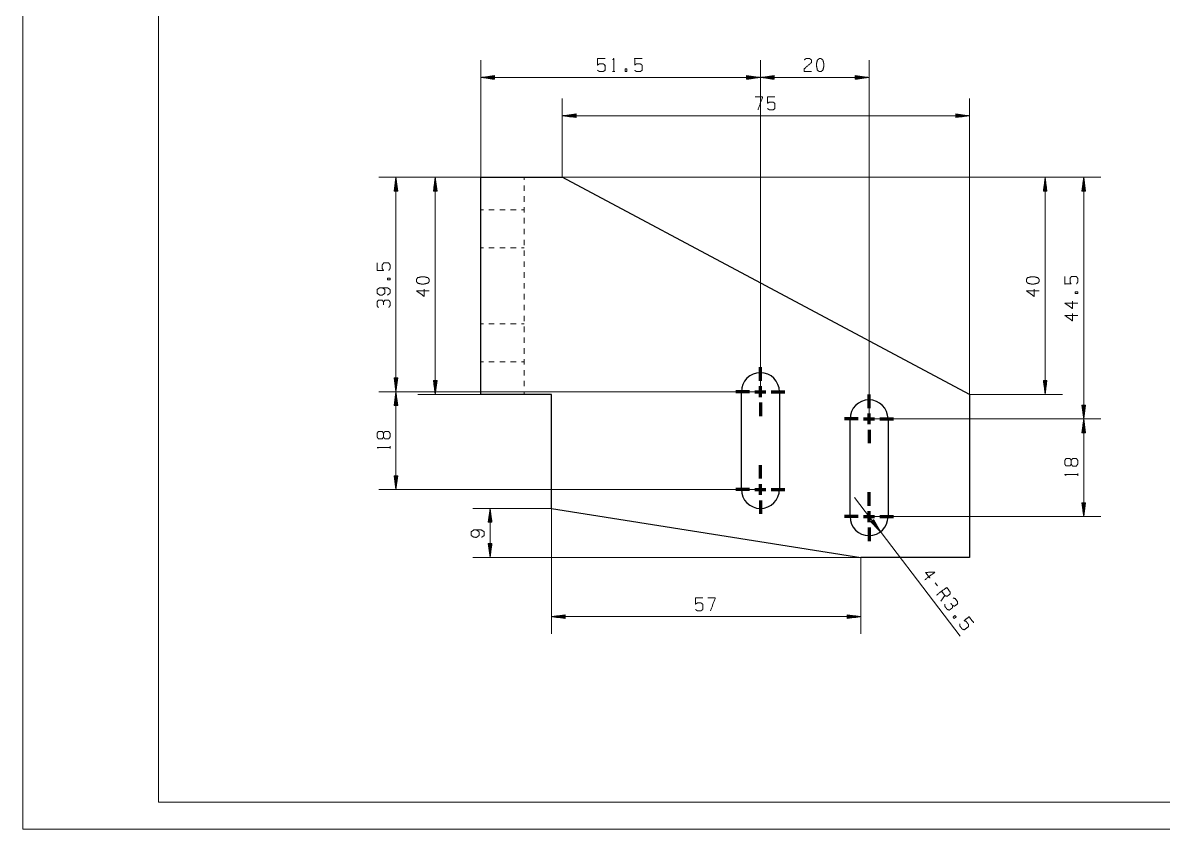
# Model space of a CAD drawing. Header units: millimetres. Extents: x 0 to 420, y 0 to 297.
# Drawn here: x 0 to 210, y 0 to 148.5 of the extents above; entities that cross this region are included whole.
import ezdxf

# ---------------------------------------------------------------- set-up
doc = ezdxf.new("R2010")
doc.units = ezdxf.units.MM
doc.layers.add('1', color=7, linetype='Continuous', true_color=0xffffff)

msp = doc.modelspace()

# ---------------------------------------------------------------- linework, layer by layer
at = {"layer": '1', "color": 132, "linetype": 'Continuous', "lineweight": 18}
for p, q in [((0, 297), (0, 0)), ((25, 292), (25, 5)), ((25, 5), (415, 5)), ((0, 0), (420, 0))]:
    msp.add_line(p, q, dxfattribs=at)
at = {"layer": '1', "color": 13, "linetype": 'Continuous', "lineweight": 18}
for p, q in [((84.33, 120.06), (84.33, 141.61)), ((135.83, 85.06), (135.83, 141.61)), ((135.83, 80.56), (135.83, 141.61)), ((155.83, 75.56), (155.83, 141.61)), ((86.87, 138.77), (84.33, 138.43)), ((86.87, 138.61), (85.68, 138.61)), ((86.87, 138.66), (86.07, 138.66)), ((86.87, 138.71), (86.45, 138.71)), ((86.87, 138.76), (86.84, 138.76)), ((86.87, 138.76), (86.84, 138.76)), ((86.87, 138.1), (86.87, 138.77)), ((133.29, 138.77), (133.29, 138.1)), ((135.83, 138.43), (133.29, 138.77)), ((133.29, 138.76), (133.32, 138.76)), ((133.29, 138.76), (133.32, 138.76)), ((133.29, 138.71), (133.71, 138.71)), ((133.29, 138.66), (134.1, 138.66)), ((133.29, 138.61), (134.48, 138.61)), ((138.37, 138.77), (135.83, 138.43)), ((138.37, 138.61), (137.18, 138.61)), ((138.37, 138.66), (137.57, 138.66)), ((138.37, 138.71), (137.95, 138.71)), ((138.37, 138.76), (138.34, 138.76)), ((138.37, 138.76), (138.34, 138.76)), ((138.37, 138.1), (138.37, 138.77)), ((153.29, 138.77), (153.29, 138.1)), ((155.83, 138.43), (153.29, 138.77)), ((153.29, 138.76), (153.32, 138.76)), ((153.29, 138.76), (153.32, 138.76)), ((153.29, 138.71), (153.71, 138.71)), ((153.29, 138.66), (154.1, 138.66)), ((153.29, 138.61), (154.48, 138.61)), ((84.33, 138.43), (86.87, 138.1)), ((135.83, 138.43), (84.33, 138.43)), ((86.87, 138.46), (84.52, 138.46)), ((86.87, 138.41), (84.52, 138.41)), ((86.87, 138.51), (84.91, 138.51)), ((86.87, 138.36), (84.91, 138.36)), ((86.87, 138.56), (85.3, 138.56)), ((86.87, 138.31), (85.3, 138.31)), ((86.87, 138.25), (85.68, 138.25)), ((86.87, 138.2), (86.07, 138.2)), ((86.87, 138.15), (86.45, 138.15)), ((86.87, 138.1), (86.84, 138.1)), ((86.87, 138.1), (86.84, 138.1)), ((133.29, 138.56), (134.87, 138.56)), ((133.29, 138.51), (135.25, 138.51)), ((133.29, 138.46), (135.64, 138.46)), ((133.29, 138.1), (135.83, 138.43)), ((133.29, 138.41), (135.64, 138.41)), ((133.29, 138.36), (135.25, 138.36)), ((133.29, 138.31), (134.87, 138.31)), ((133.29, 138.25), (134.48, 138.25)), ((133.29, 138.2), (134.1, 138.2)), ((133.29, 138.15), (133.71, 138.15)), ((133.29, 138.1), (133.32, 138.1)), ((133.29, 138.1), (133.32, 138.1)), ((135.83, 138.43), (138.37, 138.1)), ((155.83, 138.43), (135.83, 138.43)), ((138.37, 138.46), (136.02, 138.46)), ((138.37, 138.41), (136.02, 138.41)), ((138.37, 138.51), (136.41, 138.51)), ((138.37, 138.36), (136.41, 138.36)), ((138.37, 138.56), (136.8, 138.56)), ((138.37, 138.31), (136.8, 138.31)), ((138.37, 138.25), (137.18, 138.25)), ((138.37, 138.2), (137.57, 138.2)), ((138.37, 138.15), (137.95, 138.15)), ((138.37, 138.1), (138.34, 138.1)), ((138.37, 138.1), (138.34, 138.1)), ((153.29, 138.56), (154.87, 138.56)), ((153.29, 138.51), (155.25, 138.51)), ((153.29, 138.46), (155.64, 138.46)), ((153.29, 138.1), (155.83, 138.43)), ((153.29, 138.41), (155.64, 138.41)), ((153.29, 138.36), (155.25, 138.36)), ((153.29, 138.31), (154.87, 138.31)), ((153.29, 138.25), (154.48, 138.25)), ((153.29, 138.2), (154.1, 138.2)), ((153.29, 138.15), (153.71, 138.15)), ((153.29, 138.1), (153.32, 138.1)), ((153.29, 138.1), (153.32, 138.1)), ((99.33, 120.06), (99.33, 134.56)), ((174.33, 80.06), (174.33, 134.56)), ((101.87, 131.72), (99.33, 131.38)), ((99.33, 131.38), (101.87, 131.05)), ((99.33, 131.38), (174.33, 131.38)), ((101.87, 131.41), (99.52, 131.41)), ((101.87, 131.36), (99.52, 131.36)), ((101.87, 131.46), (99.91, 131.46)), ((101.87, 131.31), (99.91, 131.31)), ((101.87, 131.51), (100.3, 131.51)), ((101.87, 131.26), (100.3, 131.26)), ((101.87, 131.56), (100.68, 131.56)), ((101.87, 131.21), (100.68, 131.21)), ((101.87, 131.61), (101.07, 131.61)), ((101.87, 131.16), (101.07, 131.16)), ((101.87, 131.66), (101.45, 131.66)), ((101.87, 131.11), (101.45, 131.11)), ((101.87, 131.71), (101.84, 131.71)), ((101.87, 131.71), (101.84, 131.71)), ((101.87, 131.05), (101.84, 131.05)), ((101.87, 131.05), (101.84, 131.05)), ((101.87, 131.05), (101.87, 131.72)), ((171.79, 131.72), (171.79, 131.05)), ((174.33, 131.38), (171.79, 131.72)), ((171.79, 131.71), (171.82, 131.71)), ((171.79, 131.71), (171.82, 131.71)), ((171.79, 131.66), (172.21, 131.66)), ((171.79, 131.61), (172.6, 131.61)), ((171.79, 131.56), (172.98, 131.56)), ((171.79, 131.51), (173.37, 131.51)), ((171.79, 131.46), (173.75, 131.46)), ((171.79, 131.41), (174.14, 131.41)), ((171.79, 131.05), (174.33, 131.38)), ((171.79, 131.36), (174.14, 131.36)), ((171.79, 131.31), (173.75, 131.31)), ((171.79, 131.26), (173.37, 131.26)), ((171.79, 131.21), (172.98, 131.21)), ((171.79, 131.16), (172.6, 131.16)), ((171.79, 131.11), (172.21, 131.11)), ((171.79, 131.05), (171.82, 131.05)), ((171.79, 131.05), (171.82, 131.05)), ((84.33, 120.06), (65.54, 120.06)), ((68.71, 120.06), (68.38, 117.52)), ((68.69, 117.52), (68.69, 119.87)), ((69.05, 117.52), (68.71, 120.06)), ((68.71, 80.56), (68.71, 120.06)), ((68.74, 117.52), (68.74, 119.87)), ((84.33, 120.06), (72.77, 120.06)), ((75.94, 120.06), (75.61, 117.52)), ((75.92, 117.52), (75.92, 119.87)), ((76.28, 117.52), (75.94, 120.06)), ((75.94, 120.06), (75.94, 80.06)), ((75.97, 117.52), (75.97, 119.87)), ((97.33, 120.06), (198.53, 120.06)), ((99.33, 120.06), (191.44, 120.06)), ((188.26, 120.06), (187.93, 117.52)), ((188.24, 117.52), (188.24, 119.87)), ((188.6, 117.52), (188.26, 120.06)), ((188.26, 120.06), (188.26, 80.06)), ((188.29, 117.52), (188.29, 119.87)), ((195.36, 120.06), (195.02, 117.52)), ((195.33, 117.52), (195.33, 119.87)), ((195.69, 117.52), (195.36, 120.06)), ((195.36, 75.56), (195.36, 120.06)), ((195.38, 117.52), (195.38, 119.87)), ((68.44, 117.52), (68.44, 117.94)), ((68.49, 117.52), (68.49, 118.33)), ((68.54, 117.52), (68.54, 118.71)), ((68.59, 117.52), (68.59, 119.1)), ((68.64, 117.52), (68.64, 119.48)), ((68.79, 117.52), (68.79, 119.48)), ((68.84, 117.52), (68.84, 119.1)), ((68.89, 117.52), (68.89, 118.71)), ((68.94, 117.52), (68.94, 118.33)), ((68.99, 117.52), (68.99, 117.94)), ((75.66, 117.52), (75.66, 117.94)), ((75.72, 117.52), (75.72, 118.33)), ((75.77, 117.52), (75.77, 118.71)), ((75.82, 117.52), (75.82, 119.1)), ((75.87, 117.52), (75.87, 119.48)), ((76.02, 117.52), (76.02, 119.48)), ((76.07, 117.52), (76.07, 119.1)), ((76.12, 117.52), (76.12, 118.71)), ((76.17, 117.52), (76.17, 118.33)), ((76.22, 117.52), (76.22, 117.94)), ((187.98, 117.52), (187.98, 117.94)), ((188.03, 117.52), (188.03, 118.33)), ((188.09, 117.52), (188.09, 118.71)), ((188.14, 117.52), (188.14, 119.1)), ((188.19, 117.52), (188.19, 119.48)), ((188.34, 117.52), (188.34, 119.48)), ((188.39, 117.52), (188.39, 119.1)), ((188.44, 117.52), (188.44, 118.71)), ((188.49, 117.52), (188.49, 118.33)), ((188.54, 117.52), (188.54, 117.94)), ((195.08, 117.52), (195.08, 117.94)), ((195.13, 117.52), (195.13, 118.33)), ((195.18, 117.52), (195.18, 118.71)), ((195.23, 117.52), (195.23, 119.1)), ((195.28, 117.52), (195.28, 119.48)), ((195.43, 117.52), (195.43, 119.48)), ((195.48, 117.52), (195.48, 119.1)), ((195.53, 117.52), (195.53, 118.71)), ((195.58, 117.52), (195.58, 118.33)), ((195.63, 117.52), (195.63, 117.94)), ((68.38, 117.52), (68.38, 117.55)), ((68.38, 117.52), (68.38, 117.55)), ((68.38, 117.52), (69.05, 117.52)), ((69.05, 117.52), (69.05, 117.55)), ((69.05, 117.52), (69.05, 117.55)), ((75.61, 117.52), (75.61, 117.55)), ((75.61, 117.52), (75.61, 117.55)), ((75.61, 117.52), (76.28, 117.52)), ((76.27, 117.52), (76.27, 117.55)), ((76.27, 117.52), (76.27, 117.55)), ((187.93, 117.52), (187.93, 117.55)), ((187.93, 117.52), (187.93, 117.55)), ((187.93, 117.52), (188.6, 117.52)), ((188.59, 117.52), (188.59, 117.55)), ((188.59, 117.52), (188.59, 117.55)), ((195.02, 117.52), (195.69, 117.52)), ((195.03, 117.52), (195.03, 117.55)), ((195.03, 117.52), (195.03, 117.55)), ((195.69, 117.52), (195.69, 117.55)), ((195.69, 117.52), (195.69, 117.55)), ((68.38, 83.1), (68.38, 83.07)), ((68.38, 83.1), (68.38, 83.07)), ((68.38, 83.1), (68.71, 80.56)), ((69.05, 83.1), (68.38, 83.1)), ((68.44, 83.1), (68.44, 82.68)), ((68.49, 83.1), (68.49, 82.3)), ((68.54, 83.1), (68.54, 81.91)), ((68.59, 83.1), (68.59, 81.53)), ((68.64, 83.1), (68.64, 81.14)), ((68.69, 83.1), (68.69, 80.76)), ((68.71, 80.56), (69.05, 83.1)), ((68.74, 83.1), (68.74, 80.76)), ((68.79, 83.1), (68.79, 81.14)), ((68.84, 83.1), (68.84, 81.53)), ((68.89, 83.1), (68.89, 81.91)), ((68.94, 83.1), (68.94, 82.3)), ((68.99, 83.1), (68.99, 82.68)), ((69.05, 83.1), (69.05, 83.07)), ((69.05, 83.1), (69.05, 83.07)), ((75.61, 82.6), (75.61, 82.57)), ((75.61, 82.6), (75.61, 82.57)), ((75.61, 82.6), (75.94, 80.06)), ((76.28, 82.6), (75.61, 82.6)), ((75.66, 82.6), (75.66, 82.18)), ((75.72, 82.6), (75.72, 81.8)), ((75.77, 82.6), (75.77, 81.41)), ((75.82, 82.6), (75.82, 81.03)), ((75.87, 82.6), (75.87, 80.64)), ((75.92, 82.6), (75.92, 80.26)), ((75.94, 80.06), (76.28, 82.6)), ((75.97, 82.6), (75.97, 80.26)), ((76.02, 82.6), (76.02, 80.64)), ((76.07, 82.6), (76.07, 81.03)), ((76.12, 82.6), (76.12, 81.41)), ((76.17, 82.6), (76.17, 81.8)), ((76.22, 82.6), (76.22, 82.18)), ((76.27, 82.6), (76.27, 82.57)), ((76.27, 82.6), (76.27, 82.57)), ((187.93, 82.6), (187.93, 82.57)), ((187.93, 82.6), (187.93, 82.57)), ((187.93, 82.6), (188.26, 80.06)), ((188.6, 82.6), (187.93, 82.6)), ((187.98, 82.6), (187.98, 82.18)), ((188.03, 82.6), (188.03, 81.8)), ((188.09, 82.6), (188.09, 81.41)), ((188.14, 82.6), (188.14, 81.03)), ((188.19, 82.6), (188.19, 80.64)), ((188.24, 82.6), (188.24, 80.26)), ((188.26, 80.06), (188.6, 82.6)), ((188.29, 82.6), (188.29, 80.26)), ((188.34, 82.6), (188.34, 80.64)), ((188.39, 82.6), (188.39, 81.03)), ((188.44, 82.6), (188.44, 81.41)), ((188.49, 82.6), (188.49, 81.8)), ((188.54, 82.6), (188.54, 82.18)), ((188.59, 82.6), (188.59, 82.57)), ((188.59, 82.6), (188.59, 82.57)), ((131.33, 80.56), (65.54, 80.56)), ((135.83, 80.56), (65.54, 80.56)), ((68.71, 80.56), (68.38, 78.02)), ((68.64, 78.02), (68.64, 79.98)), ((68.69, 78.02), (68.69, 80.37)), ((69.05, 78.02), (68.71, 80.56)), ((68.71, 62.56), (68.71, 80.56)), ((68.74, 78.02), (68.74, 80.37)), ((68.79, 78.02), (68.79, 79.98)), ((84.33, 80.06), (72.77, 80.06)), ((174.33, 80.06), (191.44, 80.06)), ((68.38, 78.02), (68.38, 78.05)), ((68.38, 78.02), (68.38, 78.05)), ((68.38, 78.02), (69.05, 78.02)), ((68.44, 78.02), (68.44, 78.44)), ((68.49, 78.02), (68.49, 78.83)), ((68.54, 78.02), (68.54, 79.21)), ((68.59, 78.02), (68.59, 79.6)), ((68.84, 78.02), (68.84, 79.6)), ((68.89, 78.02), (68.89, 79.21)), ((68.94, 78.02), (68.94, 78.83)), ((68.99, 78.02), (68.99, 78.44)), ((69.05, 78.02), (69.05, 78.05)), ((69.05, 78.02), (69.05, 78.05)), ((195.02, 78.1), (195.36, 75.56)), ((195.69, 78.1), (195.02, 78.1)), ((195.03, 78.1), (195.03, 78.07)), ((195.03, 78.1), (195.03, 78.07)), ((195.08, 78.1), (195.08, 77.68)), ((195.13, 78.1), (195.13, 77.3)), ((195.18, 78.1), (195.18, 76.91)), ((195.23, 78.1), (195.23, 76.53)), ((195.28, 78.1), (195.28, 76.14)), ((195.33, 78.1), (195.33, 75.76)), ((195.36, 75.56), (195.69, 78.1)), ((195.38, 78.1), (195.38, 75.76)), ((195.43, 78.1), (195.43, 76.14)), ((195.48, 78.1), (195.48, 76.53)), ((195.53, 78.1), (195.53, 76.91)), ((195.58, 78.1), (195.58, 77.3)), ((195.63, 78.1), (195.63, 77.68)), ((195.69, 78.1), (195.69, 78.07)), ((195.69, 78.1), (195.69, 78.07)), ((155.83, 75.56), (198.53, 75.56)), ((160.33, 75.56), (198.53, 75.56)), ((195.36, 75.56), (195.02, 73.02)), ((195.13, 73.02), (195.13, 73.83)), ((195.18, 73.02), (195.18, 74.21)), ((195.23, 73.02), (195.23, 74.6)), ((195.28, 73.02), (195.28, 74.98)), ((195.33, 73.02), (195.33, 75.37)), ((195.69, 73.02), (195.36, 75.56)), ((195.36, 57.56), (195.36, 75.56)), ((195.38, 73.02), (195.38, 75.37)), ((195.43, 73.02), (195.43, 74.98)), ((195.48, 73.02), (195.48, 74.6)), ((195.53, 73.02), (195.53, 74.21)), ((195.58, 73.02), (195.58, 73.83)), ((195.02, 73.02), (195.69, 73.02)), ((195.03, 73.02), (195.03, 73.05)), ((195.03, 73.02), (195.03, 73.05)), ((195.08, 73.02), (195.08, 73.44)), ((195.63, 73.02), (195.63, 73.44)), ((195.69, 73.02), (195.69, 73.05)), ((195.69, 73.02), (195.69, 73.05)), ((68.38, 65.1), (68.38, 65.07)), ((68.38, 65.1), (68.38, 65.07)), ((68.38, 65.1), (68.71, 62.56)), ((69.05, 65.1), (68.38, 65.1)), ((68.44, 65.1), (68.44, 64.68)), ((68.49, 65.1), (68.49, 64.3)), ((68.54, 65.1), (68.54, 63.91)), ((68.59, 65.1), (68.59, 63.53)), ((68.64, 65.1), (68.64, 63.14)), ((68.69, 65.1), (68.69, 62.76)), ((68.71, 62.56), (69.05, 65.1)), ((68.74, 65.1), (68.74, 62.76)), ((68.79, 65.1), (68.79, 63.14)), ((68.84, 65.1), (68.84, 63.53)), ((68.89, 65.1), (68.89, 63.91)), ((68.94, 65.1), (68.94, 64.3)), ((68.99, 65.1), (68.99, 64.68)), ((69.05, 65.1), (69.05, 65.07)), ((69.05, 65.1), (69.05, 65.07)), ((135.83, 62.56), (65.54, 62.56)), ((153.14, 61.09), (172.59, 35.57)), ((97.33, 59.06), (82.88, 59.06)), ((86.06, 59.06), (85.72, 56.52)), ((86.03, 56.52), (86.03, 58.87)), ((86.39, 56.52), (86.06, 59.06)), ((86.06, 59.06), (86.06, 50.06)), ((86.08, 56.52), (86.08, 58.87)), ((97.33, 59.06), (97.33, 35.96)), ((195.02, 60.1), (195.36, 57.56)), ((195.69, 60.1), (195.02, 60.1)), ((195.03, 60.1), (195.03, 60.07)), ((195.03, 60.1), (195.03, 60.07)), ((195.08, 60.1), (195.08, 59.68)), ((195.13, 60.1), (195.13, 59.3)), ((195.18, 60.1), (195.18, 58.91)), ((195.23, 60.1), (195.23, 58.53)), ((195.28, 60.1), (195.28, 58.14)), ((195.33, 60.1), (195.33, 57.76)), ((195.36, 57.56), (195.69, 60.1)), ((195.38, 60.1), (195.38, 57.76)), ((195.43, 60.1), (195.43, 58.14)), ((195.48, 60.1), (195.48, 58.53)), ((195.53, 60.1), (195.53, 58.91)), ((195.58, 60.1), (195.58, 59.3)), ((195.63, 60.1), (195.63, 59.68)), ((195.69, 60.1), (195.69, 60.07)), ((195.69, 60.1), (195.69, 60.07)), ((85.78, 56.52), (85.78, 56.94)), ((85.83, 56.52), (85.83, 57.33)), ((85.88, 56.52), (85.88, 57.71)), ((85.93, 56.52), (85.93, 58.1)), ((85.98, 56.52), (85.98, 58.48)), ((86.13, 56.52), (86.13, 58.48)), ((86.18, 56.52), (86.18, 58.1)), ((86.23, 56.52), (86.23, 57.71)), ((86.29, 56.52), (86.29, 57.33)), ((86.34, 56.52), (86.34, 56.94)), ((155.83, 57.56), (198.53, 57.56)), ((156.68, 57), (156.15, 56.6)), ((156.31, 56.72), (157.27, 55.47)), ((156.35, 56.75), (157.54, 55.19)), ((156.39, 56.78), (157.82, 54.92)), ((156.43, 56.81), (157.86, 54.95)), ((156.47, 56.85), (157.66, 55.29)), ((156.51, 56.88), (157.47, 55.62)), ((156.56, 56.91), (157.28, 55.96)), ((156.6, 56.94), (157.08, 56.3)), ((156.64, 56.97), (156.89, 56.64)), ((156.68, 57), (156.7, 56.97)), ((156.68, 57), (156.7, 56.97)), ((157.95, 54.78), (156.68, 57)), ((85.72, 56.52), (86.39, 56.52)), ((85.73, 56.52), (85.73, 56.55)), ((85.73, 56.52), (85.73, 56.55)), ((86.39, 56.52), (86.39, 56.55)), ((86.39, 56.52), (86.39, 56.55)), ((156.15, 56.6), (156.17, 56.57)), ((156.15, 56.6), (156.17, 56.57)), ((156.15, 56.6), (157.95, 54.78)), ((156.19, 56.63), (156.44, 56.3)), ((156.23, 56.66), (156.72, 56.02)), ((156.27, 56.69), (156.99, 55.75)), ((85.72, 52.6), (86.06, 50.06)), ((86.39, 52.6), (85.72, 52.6)), ((85.73, 52.6), (85.73, 52.57)), ((85.73, 52.6), (85.73, 52.57)), ((85.78, 52.6), (85.78, 52.18)), ((85.83, 52.6), (85.83, 51.8)), ((85.88, 52.6), (85.88, 51.41)), ((85.93, 52.6), (85.93, 51.03)), ((85.98, 52.6), (85.98, 50.64)), ((86.03, 52.6), (86.03, 50.26)), ((86.06, 50.06), (86.39, 52.6)), ((86.08, 52.6), (86.08, 50.26)), ((86.13, 52.6), (86.13, 50.64)), ((86.18, 52.6), (86.18, 51.03)), ((86.23, 52.6), (86.23, 51.41)), ((86.29, 52.6), (86.29, 51.8)), ((86.34, 52.6), (86.34, 52.18)), ((86.39, 52.6), (86.39, 52.57)), ((86.39, 52.6), (86.39, 52.57)), ((154.33, 50.06), (82.88, 50.06)), ((154.33, 50.06), (154.33, 35.96)), ((99.87, 39.47), (97.33, 39.14)), ((97.33, 39.14), (99.87, 38.8)), ((97.33, 39.14), (154.33, 39.14)), ((99.87, 39.16), (97.52, 39.16)), ((99.87, 39.11), (97.52, 39.11)), ((99.87, 39.21), (97.91, 39.21)), ((99.87, 39.06), (97.91, 39.06)), ((99.87, 39.27), (98.3, 39.27)), ((99.87, 39.01), (98.3, 39.01)), ((99.87, 39.32), (98.68, 39.32)), ((99.87, 38.96), (98.68, 38.96)), ((99.87, 39.37), (99.07, 39.37)), ((99.87, 38.91), (99.07, 38.91)), ((99.87, 39.42), (99.45, 39.42)), ((99.87, 38.86), (99.45, 38.86)), ((99.87, 39.47), (99.84, 39.47)), ((99.87, 39.47), (99.84, 39.47)), ((99.87, 38.81), (99.84, 38.81)), ((99.87, 38.81), (99.84, 38.81)), ((99.87, 38.8), (99.87, 39.47)), ((151.79, 39.47), (151.82, 39.47)), ((151.79, 39.47), (151.82, 39.47)), ((151.79, 39.47), (151.79, 38.8)), ((154.33, 39.14), (151.79, 39.47)), ((151.79, 39.42), (152.21, 39.42)), ((151.79, 39.37), (152.6, 39.37)), ((151.79, 39.32), (152.98, 39.32)), ((151.79, 39.27), (153.37, 39.27)), ((151.79, 39.21), (153.75, 39.21)), ((151.79, 39.16), (154.14, 39.16)), ((151.79, 38.8), (154.33, 39.14)), ((151.79, 39.11), (154.14, 39.11)), ((151.79, 39.06), (153.75, 39.06)), ((151.79, 39.01), (153.37, 39.01)), ((151.79, 38.96), (152.98, 38.96)), ((151.79, 38.91), (152.6, 38.91)), ((151.79, 38.86), (152.21, 38.86)), ((151.79, 38.81), (151.82, 38.81)), ((151.79, 38.81), (151.82, 38.81))]:
    msp.add_line(p, q, dxfattribs=at)
at = {"layer": '1', "color": 95, "linetype": 'Continuous', "lineweight": 18}
for p, q in [((108.6, 139.52), (109.02, 139.52)), ((67.62, 70.08), (67.62, 70.51)), ((194.26, 65.08), (194.26, 65.51)), ((168.43, 44.82), (168.02, 45.36)), ((169.06, 42.02), (169.81, 43.01))]:
    msp.add_line(p, q, dxfattribs=at)
at = {"layer": '1', "color": 30, "linetype": 'Continuous', "lineweight": 25}
for p, q in [((84.33, 80.06), (84.33, 120.06)), ((97.33, 120.06), (99.33, 120.06)), ((174.33, 80.06), (99.33, 120.06)), ((97.33, 59.06), (97.33, 80.06)), ((132.33, 62.56), (132.33, 80.56)), ((139.33, 80.56), (139.33, 62.56)), ((174.33, 80.06), (174.33, 50.06)), ((152.33, 57.56), (152.33, 75.56)), ((159.33, 75.56), (159.33, 57.56)), ((97.33, 59.06), (154.33, 50.06)), ((174.33, 50.06), (154.33, 50.06))]:
    msp.add_line(p, q, dxfattribs=at)
at = {"layer": '1', "color": 43, "linetype": 'Continuous', "lineweight": 18}
for p, q in [((92.33, 120.06), (92.33, 119.56)), ((92.33, 118.56), (92.33, 117.56)), ((92.33, 116.56), (92.33, 115.56)), ((84.83, 114.06), (84.33, 114.06)), ((86.83, 114.06), (85.83, 114.06)), ((88.83, 114.06), (87.83, 114.06)), ((90.83, 114.06), (89.83, 114.06)), ((92.33, 114.06), (91.83, 114.06)), ((92.33, 114.56), (92.33, 113.56)), ((92.33, 112.56), (92.33, 111.56)), ((92.33, 110.56), (92.33, 109.56)), ((92.33, 108.56), (92.33, 107.56)), ((84.33, 107.06), (84.83, 107.06)), ((85.83, 107.06), (86.83, 107.06)), ((87.83, 107.06), (88.83, 107.06)), ((89.83, 107.06), (90.83, 107.06)), ((91.83, 107.06), (92.33, 107.06)), ((92.33, 106.56), (92.33, 105.56)), ((92.33, 104.56), (92.33, 103.56)), ((92.33, 102.56), (92.33, 101.56)), ((92.33, 100.56), (92.33, 99.56)), ((92.33, 98.56), (92.33, 97.56)), ((92.33, 96.56), (92.33, 95.56)), ((92.33, 94.56), (92.33, 93.56)), ((84.83, 93.06), (84.33, 93.06)), ((86.83, 93.06), (85.83, 93.06)), ((88.83, 93.06), (87.83, 93.06)), ((90.83, 93.06), (89.83, 93.06)), ((92.33, 93.06), (91.83, 93.06)), ((92.33, 92.56), (92.33, 91.56)), ((92.33, 90.56), (92.33, 89.56)), ((92.33, 88.56), (92.33, 87.56)), ((92.33, 86.56), (92.33, 85.56)), ((84.33, 86.06), (84.83, 86.06)), ((85.83, 86.06), (86.83, 86.06)), ((87.83, 86.06), (88.83, 86.06)), ((89.83, 86.06), (90.83, 86.06)), ((91.83, 86.06), (92.33, 86.06)), ((92.33, 84.56), (92.33, 83.56)), ((92.33, 82.56), (92.33, 81.56)), ((92.33, 80.56), (92.33, 80.06))]:
    msp.add_line(p, q, dxfattribs=at)
at = {"layer": '1', "color": 252, "linetype": 'Continuous', "lineweight": 70}
for p, q in [((135.83, 82.56), (135.83, 85.06)), ((133.83, 80.56), (131.33, 80.56)), ((134.83, 80.56), (136.83, 80.56)), ((135.83, 79.56), (135.83, 81.56)), ((137.83, 80.56), (140.33, 80.56)), ((155.83, 77.56), (155.83, 80.06)), ((135.83, 78.56), (135.83, 76.06)), ((155.83, 74.56), (155.83, 76.56)), ((153.83, 75.56), (151.33, 75.56)), ((154.83, 75.56), (156.83, 75.56)), ((155.83, 73.56), (155.83, 71.06)), ((157.83, 75.56), (160.33, 75.56)), ((135.83, 64.56), (135.83, 67.06)), ((135.83, 61.56), (135.83, 63.56)), ((133.83, 62.56), (131.33, 62.56)), ((134.83, 62.56), (136.83, 62.56)), ((137.83, 62.56), (140.33, 62.56)), ((155.83, 59.56), (155.83, 62.06)), ((135.83, 60.56), (135.83, 58.06)), ((153.83, 57.56), (151.33, 57.56)), ((154.83, 57.56), (156.83, 57.56)), ((155.83, 56.56), (155.83, 58.56)), ((157.83, 57.56), (160.33, 57.56)), ((155.83, 55.56), (155.83, 53.06))]:
    msp.add_line(p, q, dxfattribs=at)
at = {"layer": '1', "color": 30, "linetype": 'Continuous', "lineweight": 25}
for centre, start, end in [((135.83, 80.56), 0, 180), ((155.83, 75.56), 0, 180), ((135.83, 62.56), 180, 0), ((155.83, 57.56), 180, 0)]:
    msp.add_arc(centre, 3.5, start, end, dxfattribs=at)
at = {"layer": '1', "color": 95, "linetype": 'Continuous', "lineweight": 18}
for points, knots in [([(105.85, 139.75), (106.18, 139.52), (106.87, 139.52), (107.21, 139.75), (107.21, 140.7), (106.87, 140.95), (106.18, 140.95), (105.85, 140.72), (105.85, 141.9), (107.21, 141.9)], [0, 0, 0.062228, 0.168343, 0.230571, 0.376816, 0.441265, 0.547381, 0.609609, 0.79049, 1, 1]), ([(108.67, 141.7), (108.81, 141.9), (108.81, 139.52)], [0, 0, 0.093489, 1, 1]), ([(112.68, 139.75), (113.01, 139.52), (113.7, 139.52), (114.04, 139.75), (114.04, 140.7), (113.7, 140.95), (113.01, 140.95), (112.68, 140.72), (112.68, 141.9), (114.04, 141.9)], [0, 0, 0.062228, 0.168343, 0.230571, 0.376816, 0.441265, 0.547381, 0.609609, 0.79049, 1, 1]), ([(143.89, 141.67), (144.21, 141.9), (144.9, 141.9), (145.23, 141.67), (145.23, 141.2), (143.87, 140), (143.89, 139.52), (145.23, 139.52)], [0, 0, 0.069693, 0.192977, 0.265274, 0.350227, 0.67474, 0.759752, 1, 1]), ([(147, 139.52), (147.33, 139.77), (147.51, 140.47), (147.51, 140.95), (147.33, 141.67), (147, 141.9), (146.66, 141.9), (146.33, 141.67), (146.15, 140.95), (146.17, 140.47), (146.33, 139.77), (146.66, 139.52), (147, 139.52)], [0, 0, 0.067526, 0.183971, 0.260584, 0.380943, 0.446141, 0.500306, 0.565504, 0.685863, 0.762529, 0.87831, 0.945835, 1, 1]), ([(110.91, 139.52), (111.25, 139.52), (111.25, 140), (110.91, 140), (110.91, 139.52)], [0, 0, 0.207088, 0.5, 0.707088, 1, 1]), ([(135.39, 132.48), (136.23, 134.85), (134.89, 134.85)], [0, 0, 0.652471, 1, 1]), ([(137.15, 132.7), (137.49, 132.48), (138.17, 132.48), (138.51, 132.7), (138.51, 133.65), (138.17, 133.9), (137.49, 133.9), (137.15, 133.68), (137.15, 134.85), (138.51, 134.85)], [0, 0, 0.062228, 0.168343, 0.230571, 0.376816, 0.441265, 0.547381, 0.609609, 0.79049, 1, 1]), ([(67.4, 102.91), (67.62, 103.24), (67.62, 103.93), (67.4, 104.27), (66.45, 104.27), (66.2, 103.93), (66.2, 103.24), (66.42, 102.91), (65.25, 102.91), (65.25, 104.27)], [0, 0, 0.062228, 0.168343, 0.230571, 0.376815, 0.441265, 0.54738, 0.609608, 0.79049, 1, 1]), ([(67.62, 101.14), (67.62, 101.48), (67.15, 101.48), (67.15, 101.14), (67.62, 101.14)], [0, 0, 0.207088, 0.5, 0.707088, 1, 1]), ([(74.85, 101.23), (74.6, 101.56), (73.9, 101.74), (73.43, 101.74), (72.7, 101.56), (72.48, 101.23), (72.48, 100.89), (72.7, 100.56), (73.43, 100.38), (73.9, 100.4), (74.6, 100.56), (74.85, 100.89), (74.85, 101.23)], [0, 0, 0.067526, 0.183972, 0.260584, 0.380943, 0.446141, 0.500306, 0.565504, 0.685864, 0.762529, 0.878309, 0.945835, 1, 1]), ([(187.17, 101.23), (186.92, 101.56), (186.22, 101.74), (185.75, 101.74), (185.02, 101.56), (184.8, 101.23), (184.8, 100.89), (185.02, 100.56), (185.75, 100.38), (186.22, 100.4), (186.92, 100.56), (187.17, 100.89), (187.17, 101.23)], [0, 0, 0.067525, 0.183973, 0.260583, 0.380943, 0.446141, 0.500306, 0.565505, 0.685864, 0.762528, 0.87831, 0.945835, 1, 1]), ([(194.04, 100.41), (194.26, 100.74), (194.26, 101.43), (194.04, 101.77), (193.09, 101.77), (192.84, 101.43), (192.84, 100.74), (193.06, 100.41), (191.89, 100.41), (191.89, 101.77)], [0, 0, 0.062228, 0.168344, 0.230572, 0.376816, 0.441264, 0.547381, 0.609609, 0.790489, 1, 1]), ([(67.15, 98.37), (67.62, 98.69), (67.62, 99.38), (67.15, 99.72), (65.72, 99.72), (65.25, 99.38), (65.25, 98.69), (65.72, 98.37), (66.2, 98.35), (66.67, 98.69), (66.67, 99.38), (66.2, 99.72)], [0, 0, 0.076856, 0.169524, 0.247728, 0.439296, 0.5175, 0.610168, 0.687025, 0.750925, 0.829128, 0.921796, 1, 1]), ([(73.9, 99.47), (73.9, 98.12), (72.48, 99.13), (74.85, 99.13)], [0, 0, 0.245871, 0.565296, 1, 1]), ([(186.22, 99.47), (186.22, 98.12), (184.8, 99.13), (187.17, 99.13)], [0, 0, 0.245871, 0.565296, 1, 1]), ([(194.26, 98.64), (194.26, 98.98), (193.79, 98.98), (193.79, 98.64), (194.26, 98.64)], [0, 0, 0.207091, 0.5, 0.707091, 1, 1]), ([(66.42, 97.1), (66.2, 97.44), (65.47, 97.44), (65.25, 97.1), (65.25, 96.41), (65.47, 96.08)], [0, 0, 0.153874, 0.429852, 0.583728, 0.846125, 1, 1]), ([(67.4, 96.1), (67.62, 96.41), (67.62, 97.1), (67.4, 97.44), (66.67, 97.44), (66.42, 97.1), (66.42, 96.59)], [0, 0, 0.124121, 0.343687, 0.472445, 0.703376, 0.836731, 1, 1]), ([(193.31, 97.22), (193.31, 95.87), (191.89, 96.88), (194.26, 96.88)], [0, 0, 0.24587, 0.565295, 1, 1]), ([(193.31, 94.94), (193.31, 93.6), (191.89, 94.6), (194.26, 94.6)], [0, 0, 0.24587, 0.565295, 1, 1]), ([(66.42, 72.22), (66.2, 71.9), (65.47, 71.9), (65.25, 72.22), (65.25, 72.91), (65.47, 73.24), (66.2, 73.24), (66.42, 72.91), (66.42, 72.22), (66.67, 71.88), (67.37, 71.88), (67.62, 72.22), (67.62, 72.91), (67.4, 73.24), (66.67, 73.24), (66.42, 72.91)], [0, 0, 0.047573, 0.136085, 0.183659, 0.267815, 0.317166, 0.405678, 0.455028, 0.539184, 0.590297, 0.675756, 0.726869, 0.811025, 0.860376, 0.948887, 1, 1]), ([(65.45, 70.15), (65.25, 70.29), (67.62, 70.29)], [0, 0, 0.09349, 1, 1]), ([(193.06, 67.22), (192.84, 66.9), (192.11, 66.9), (191.89, 67.22), (191.89, 67.91), (192.11, 68.24), (192.84, 68.24), (193.06, 67.91), (193.06, 67.22), (193.31, 66.88), (194.01, 66.88), (194.26, 67.22), (194.26, 67.91), (194.04, 68.24), (193.31, 68.24), (193.06, 67.91)], [0, 0, 0.047573, 0.136085, 0.183659, 0.267815, 0.317165, 0.405677, 0.455028, 0.539184, 0.590296, 0.675757, 0.72687, 0.811026, 0.860376, 0.948888, 1, 1]), ([(192.09, 65.15), (191.89, 65.29), (194.26, 65.29)], [0, 0, 0.093486, 1, 1]), ([(84.49, 53.76), (84.96, 54.08), (84.96, 54.77), (84.49, 55.1), (83.06, 55.1), (82.59, 54.77), (82.59, 54.08), (83.06, 53.76), (83.54, 53.74), (84.01, 54.08), (84.01, 54.77), (83.54, 55.1)], [0, 0, 0.076856, 0.169524, 0.247728, 0.439296, 0.517499, 0.610168, 0.687024, 0.750924, 0.829127, 0.921796, 1, 1]), ([(167.05, 46.21), (166.24, 47.28), (167.98, 47.35), (166.09, 45.91)], [0, 0, 0.245869, 0.565295, 1, 1]), ([(168.24, 43.09), (170.13, 44.53), (170.74, 43.72), (170.77, 43.32), (170.19, 42.88), (169.81, 43.01), (169.2, 43.81)], [0, 0, 0.400951, 0.571035, 0.639278, 0.761674, 0.829916, 1, 1]), ([(123.87, 40.46), (124.21, 40.23), (124.9, 40.23), (125.23, 40.46), (125.23, 41.41), (124.9, 41.66), (124.21, 41.66), (123.87, 41.43), (123.87, 42.61), (125.23, 42.61)], [0, 0, 0.062228, 0.168343, 0.230571, 0.376816, 0.441265, 0.547381, 0.609609, 0.79049, 1, 1]), ([(126.66, 40.23), (127.51, 42.61), (126.17, 42.61)], [0, 0, 0.652471, 1, 1]), ([(171.19, 41.2), (171.57, 41.07), (172.15, 41.51), (172.12, 41.91), (171.7, 42.46), (171.32, 42.59)], [0, 0, 0.153874, 0.429854, 0.583728, 0.846126, 1, 1]), ([(169.8, 41.41), (169.81, 41.02), (170.23, 40.47), (170.62, 40.34), (171.19, 40.78), (171.19, 41.2), (170.88, 41.61)], [0, 0, 0.124121, 0.343687, 0.472445, 0.703378, 0.836732, 1, 1]), ([(171.3, 39.07), (171.51, 38.8), (171.88, 39.09), (171.68, 39.36), (171.3, 39.07)], [0, 0, 0.207087, 0.499999, 0.707087, 1, 1]), ([(172.55, 37.81), (172.57, 37.4), (172.99, 36.85), (173.38, 36.72), (174.13, 37.3), (174.13, 37.72), (173.71, 38.27), (173.33, 38.4), (174.26, 39.11), (175.09, 38.03)], [0, 0, 0.062228, 0.168344, 0.230572, 0.376816, 0.441265, 0.547381, 0.609609, 0.79049, 1, 1])]:
    msp.add_open_spline(points, degree=1, knots=knots, dxfattribs=at)
at = {"layer": '1', "color": 30, "linetype": 'Continuous', "lineweight": 25}
for points, knots in [([(84.33, 120.06), (84.77, 120.06), (85.32, 120.06), (87.02, 120.06), (89.42, 120.06), (92.36, 120.06), (95.63, 120.06), (97.33, 120.06)], [0, 0, 0.034074, 0.076121, 0.206647, 0.391239, 0.617317, 0.869474, 1, 1]), ([(97.33, 80.06), (93.97, 80.06), (90.83, 80.06), (89.42, 80.06), (87.02, 80.06), (85.32, 80.06), (84.44, 80.06), (84.33, 80.06)], [0, 0, 0.258819, 0.5, 0.608761, 0.793353, 0.923879, 0.991445, 1, 1])]:
    msp.add_open_spline(points, degree=1, knots=knots, dxfattribs=at)

doc.saveas('drawing.dxf')
